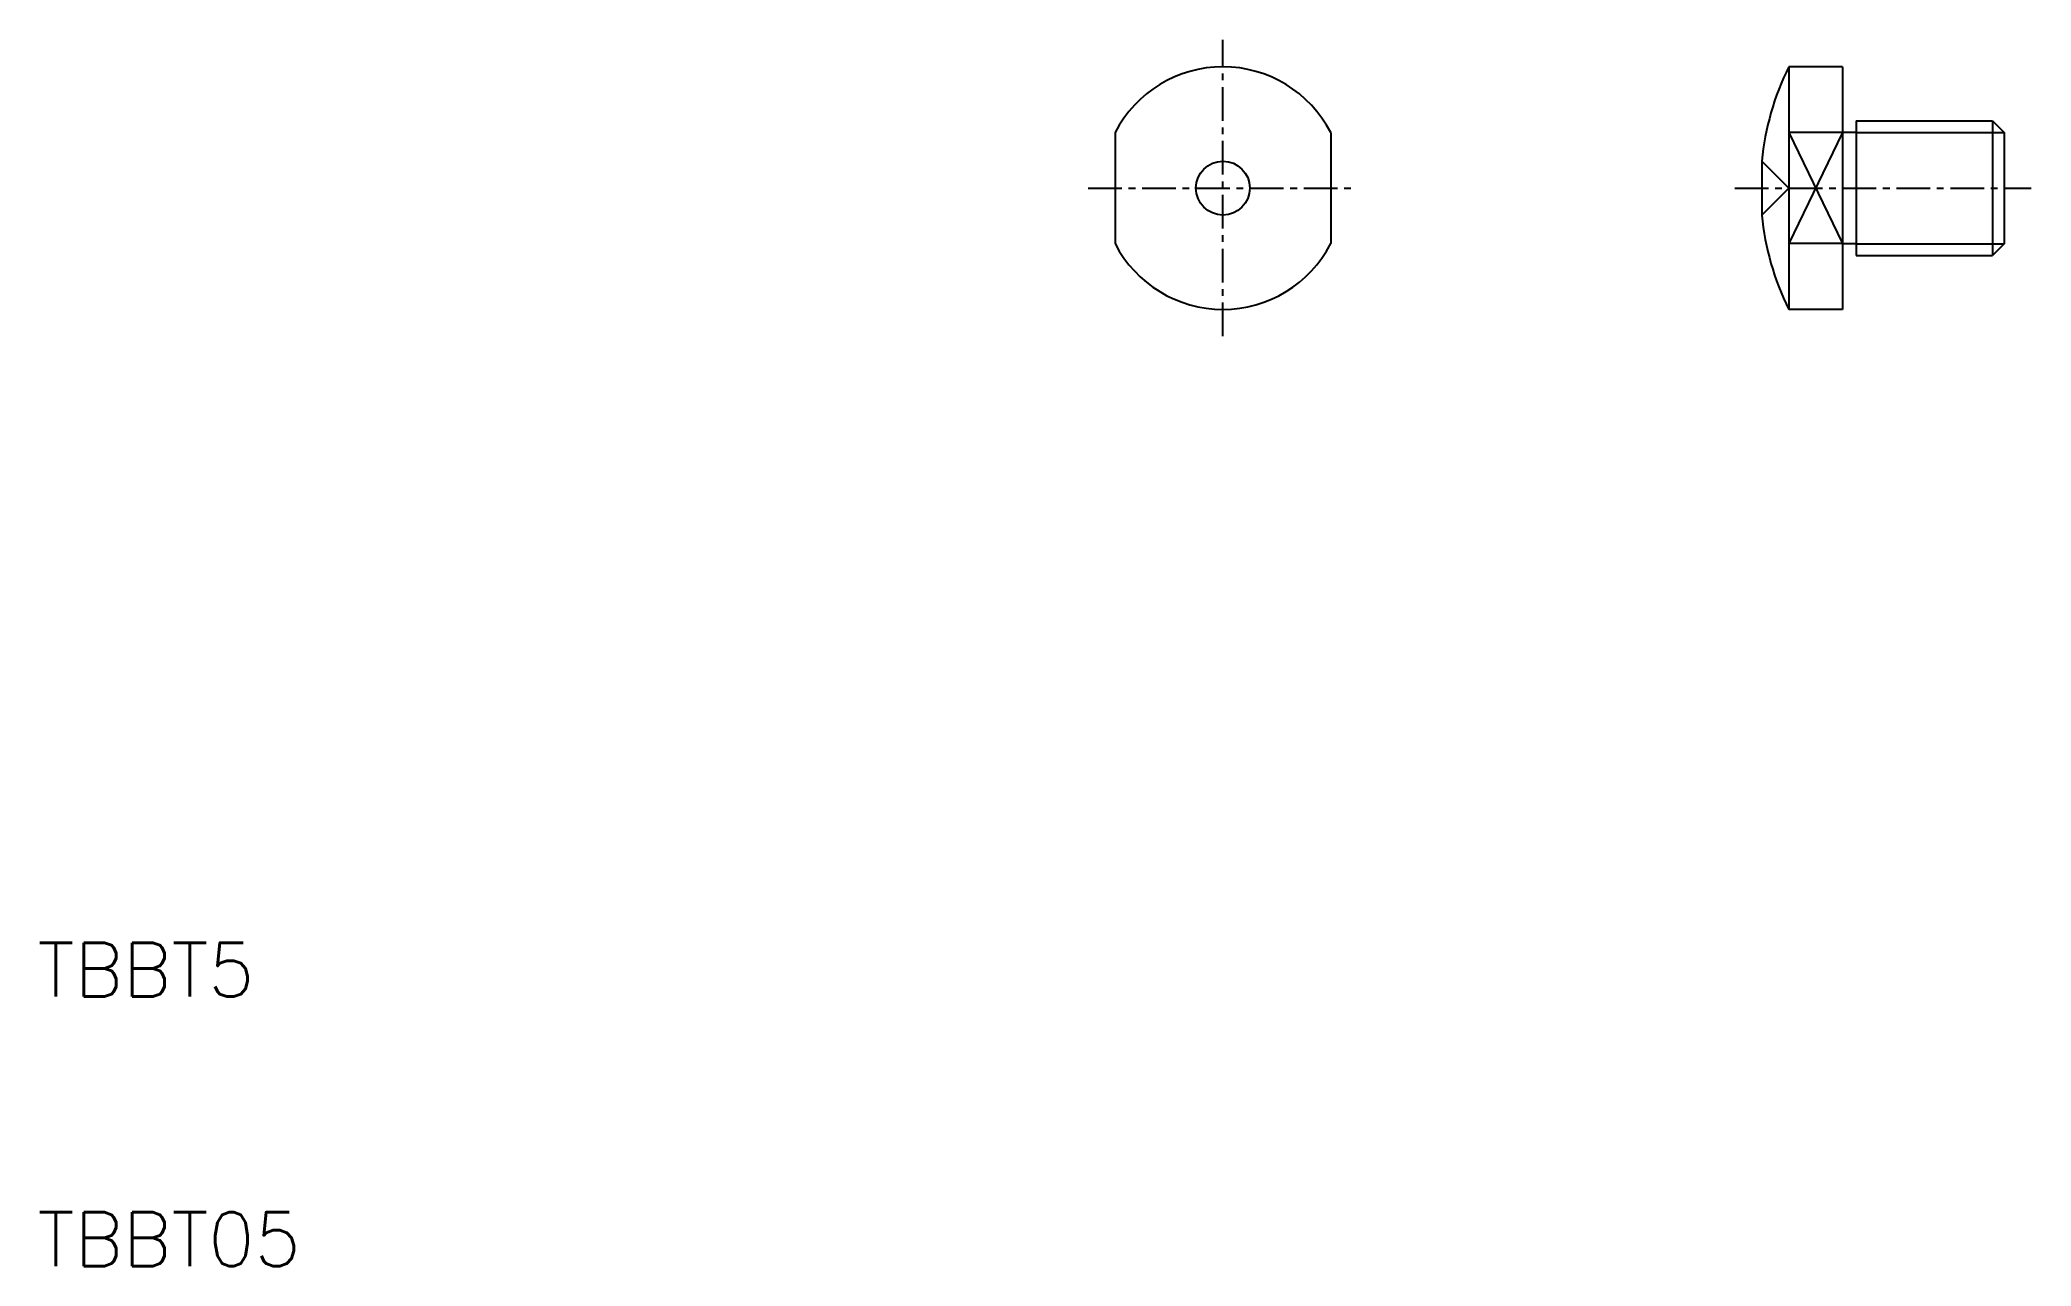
# Model space of a CAD drawing. Extents: x 10.1 to 84, y 10 to 55.5.
import ezdxf

# ---------------------------------------------------------------- set-up
doc = ezdxf.new("R2010")
doc.units = 0
doc.linetypes.add('CENTER', pattern=[2, 1.25, -0.25, 0.25, -0.25])
doc.layers.get('0').update_dxf_attribs({"linetype": 'CONTINUOUS'})
doc.layers.add('CENTER', color=1, linetype='CENTER')
doc.styles.get("Standard").update_dxf_attribs({"font": 'txt.shx'})

msp = doc.modelspace()

# ---------------------------------------------------------------- linework, layer by layer
at = {"color": 7, "linetype": 'CONTINUOUS'}
for p, q in [((75, 54.5), (75, 45.5)), ((77, 54.5), (75, 54.5)), ((77, 54.5), (77, 45.5)), ((77.5, 52.5), (77.5, 47.5)), ((77.5, 52.5), (82.567, 52.5)), ((82.567, 52.5), (83, 52.067)), ((82.567, 52.5), (82.567, 47.5)), ((50, 52.062), (50, 47.938)), ((58, 52.062), (58, 47.938)), ((77, 52.062), (75, 52.062)), ((77.5, 52.067), (77, 52.067)), ((83, 52.067), (83, 47.933)), ((74, 51), (74, 49)), ((77, 47.938), (75, 47.938)), ((77.5, 47.933), (77, 47.933)), ((77.5, 47.5), (82.567, 47.5)), ((83, 47.933), (82.567, 47.5)), ((77, 45.5), (75, 45.5))]:
    msp.add_line(p, q, dxfattribs=at)
at = {"color": 3, "linetype": 'CONTINUOUS'}
for p, q in [((77, 52.062), (75, 47.938)), ((75, 52.062), (77, 47.938)), ((77.5, 52.067), (83, 52.067)), ((75, 50), (74, 51)), ((75, 50), (74, 49)), ((77.5, 47.933), (83, 47.933))]:
    msp.add_line(p, q, dxfattribs=at)
at = {"color": 7, "linetype": 'CONTINUOUS'}
msp.add_circle((54, 50), 1, dxfattribs=at)
for centre, radius, start, end in [((54, 50), 4.5, 27.26604, 152.73396), ((84.15, 49.993), 10.2, 153.77604, 174.33317), ((84.15, 50.007), 10.2, 185.66683, 206.22396), ((54, 50), 4.5, 207.26604, 332.73396)]:
    msp.add_arc(centre, radius, start, end, dxfattribs=at)
at = {"layer": 'CENTER', "color": 1, "linetype": 'CENTER'}
for p, q in [((54, 44.5), (54, 55.5)), ((49, 50), (59, 50)), ((73, 50), (84, 50))]:
    msp.add_line(p, q, dxfattribs=at)

# ---------------------------------------------------------------- texts
at = {"color": 7, "linetype": 'CONTINUOUS'}
for s, p in [('TBBT5', (10, 20)), ('TBBT05', (10, 10))]:
    msp.add_text(s, height=2, dxfattribs=at).set_placement(p)

doc.saveas('drawing.dxf')
